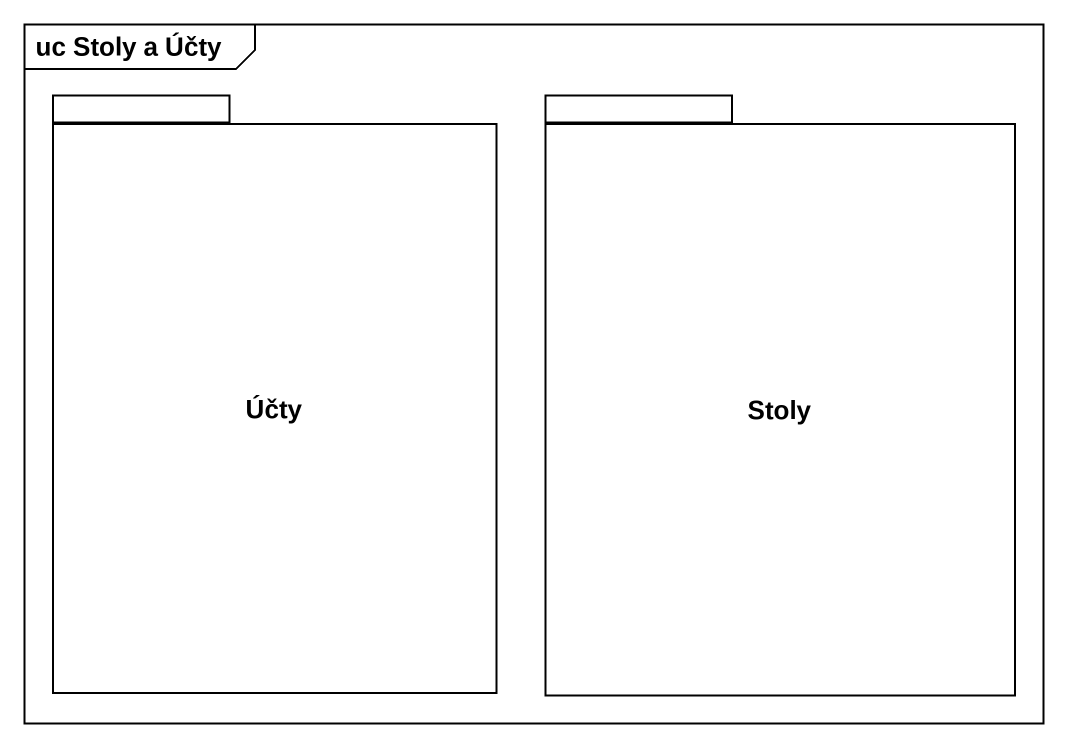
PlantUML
@startuml
mainframe uc Stoly a Účty
package Účty {
}
package Stoly {
}
@enduml
